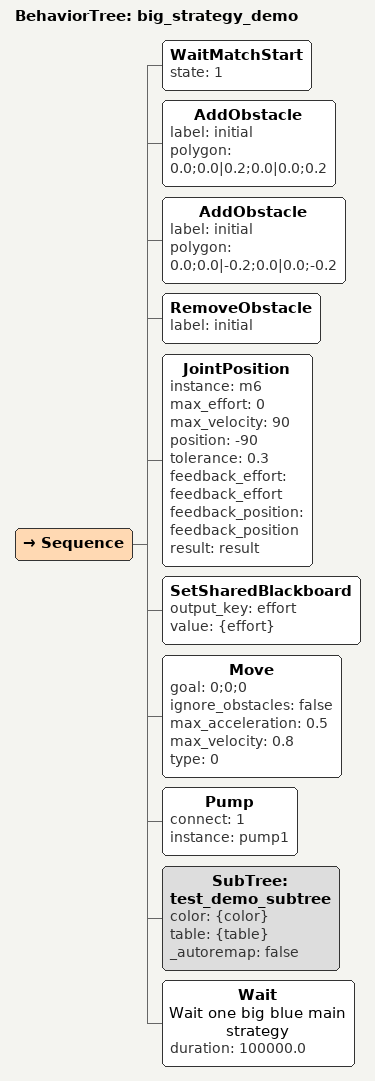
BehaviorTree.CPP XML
<?xml version="1.0" encoding="UTF-8"?>
<root BTCPP_format="4">
  <BehaviorTree ID="big_strategy_demo">
    <Sequence>
      <WaitMatchStart state="1"/>
      <AddObstacle label="initial"
                   polygon="0.0;0.0|0.2;0.0|0.0;0.2"/>
      <AddObstacle label="initial"
                   polygon="0.0;0.0|-0.2;0.0|0.0;-0.2"/>
      <RemoveObstacle label="initial"/>
      <JointPosition instance="m6"
                     max_effort="0"
                     max_velocity="90"
                     position="-90"
                     tolerance="0.3"
                     feedback_effort="feedback_effort"
                     feedback_position="feedback_position"
                     result="result"/>
      <SetSharedBlackboard output_key="effort"
                           value="{effort}"/>
      <Move goal="0;0;0"
            ignore_obstacles="false"
            max_acceleration="0.5"
            max_velocity="0.8"
            type="0"/>
      <Pump connect="1"
            instance="pump1"/>
      <SubTree ID="test_demo_subtree"
               color="{color}"
               table="{table}"
               _autoremap="false"/>
      <Wait name="Wait one big blue main strategy"
            duration="100000.0"/>
    </Sequence>
  </BehaviorTree>

</root>
